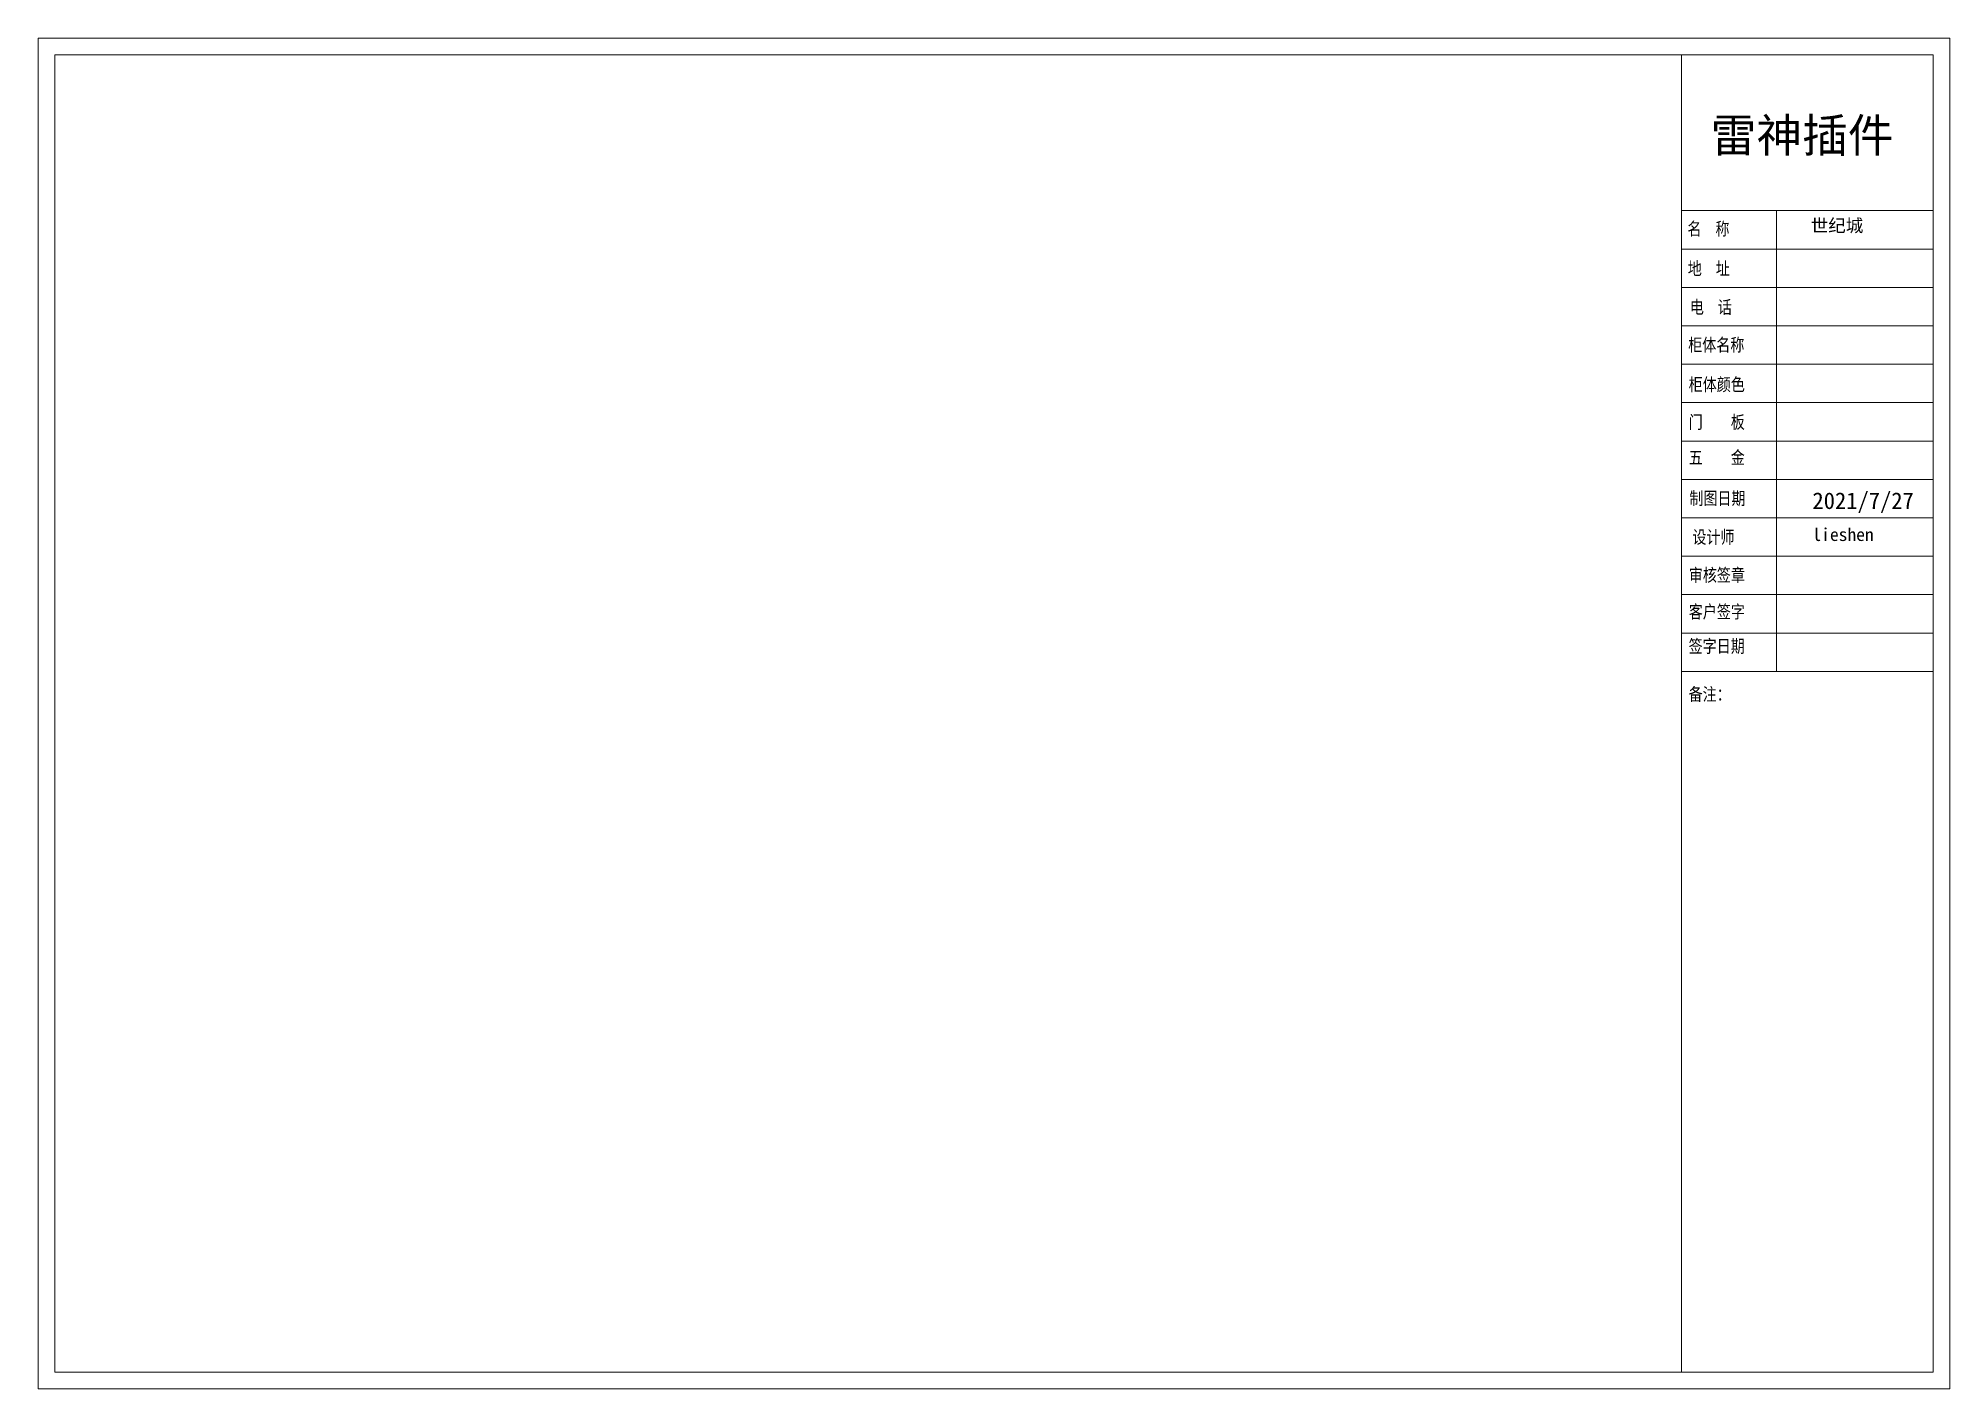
# Model space of a CAD drawing. Header units: millimetres. Extents: x 0 to 297, y 0 to 210.
import ezdxf

# ---------------------------------------------------------------- set-up
doc = ezdxf.new("R2010")
doc.units = ezdxf.units.MM
doc.styles.get("Standard").update_dxf_attribs({"font": 'txt.shx', "bigfont": 'gbcbig.shx'})
doc.styles.add('标注文字', font='simhei.ttf')
doc.styles.add('黑体', font='simhei.ttf', dxfattribs={"width": 0.8})

msp = doc.modelspace()

# ---------------------------------------------------------------- linework, layer by layer
at = {"color": 4, "lineweight": 5}
for p, q in [((0, 210.02), (0, 0)), ((0, 210.02), (297.35, 210.02)), ((297.35, 210.02), (297.35, 0)), ((297.35, 0), (0, 0))]:
    msp.add_line(p, q, dxfattribs=at)
at = {"color": 0, "lineweight": 5}
for p, q in [((2.58, 2.58), (2.58, 207.44)), ((255.61, 207.44), (294.78, 207.44)), ((294.78, 2.58), (294.78, 207.44)), ((294.78, 2.58), (294.78, 205.24)), ((255.61, 183.21), (294.78, 183.21)), ((270.42, 183.21), (270.42, 111.55)), ((255.61, 177.23), (294.78, 177.23)), ((255.61, 171.26), (294.78, 171.26)), ((255.61, 165.29), (294.78, 165.29)), ((255.61, 159.32), (294.78, 159.32)), ((255.61, 153.35), (294.78, 153.35)), ((255.61, 147.38), (294.78, 147.38)), ((255.61, 141.41), (294.78, 141.41)), ((255.61, 135.44), (294.78, 135.44)), ((255.61, 129.46), (294.78, 129.46)), ((255.61, 123.49), (294.78, 123.49)), ((255.61, 117.52), (294.78, 117.52)), ((255.61, 111.55), (294.78, 111.55)), ((255.61, 2.58), (294.78, 2.58))]:
    msp.add_line(p, q, dxfattribs=at)
at = {"lineweight": 5}
msp.add_lwpolyline([(2.58, 207.44), (255.61, 207.44), (255.61, 2.58), (2.58, 2.58)], close=True, dxfattribs=at)

# ---------------------------------------------------------------- texts
at = {"lineweight": 5, "insert": (260.16, 197.52), "char_height": 5.2168, "width": 31.2462, "attachment_point": 1}
msp.add_mtext('{\\fSimHei|b0|i0|c134|p49;雷神插件}', dxfattribs=at)
at = {"linetype": 'ByBlock', "lineweight": 5, "char_height": 2, "style": '黑体'}
for s, insert, width, attachment_point in [('{\\fSimSun|b0|i0|c134|p2;名  称    }', (256.54, 180.27), 13.888, 4), ('{\\fSimSun|b0|i0|c134|p2;地  址}', (256.6, 174.14), 7.8193, 4), ('{\\fSimSun|b0|i0|c134|p2;电  话}', (256.92, 168.1), 8.3145, 4), ('{\\fSimSun|b0|i0|c134|p2;柜体名称}', (256.67, 162.22), 10.5259, 4), ('{\\fSimSun|b0|i0|c134|p2;柜体颜色}', (256.75, 156.06), 11.2806, 4), ('{\\fSimSun|b0|i0|c134|p2;门    板}', (256.75, 150.22), 11.3071, 4), ('{\\fSimSun|b0|i0|c134|p2;五    金}', (256.75, 144.75), 10.5874, 4), ('{\\fSimSun|b0|i0|c134|p2;制图日期}', (256.85, 138.36), 10.3679, 4), ('{\\fSimSun|b0|i0|c134|p2;设计师}', (257.32, 132.33), 9.3265, 4), ('{\\fSimSun|b0|i0|c134|p2;审核签章}', (256.76, 126.43), 11.5879, 4), ('{\\fSimSun|b0|i0|c134|p2;客户签字\\P  }', (256.76, 121.84), 10.5966, 1), ('{\\fSimSun|b0|i0|c134|p2;签字日期\\P  }', (256.73, 116.48), 10.7334, 1), ('{\\fSimSun|b0|i0|c134|p2;备注：  }', (256.73, 109.01), 9.3189, 1)]:
    msp.add_mtext(s, dxfattribs=dict(at, insert=insert, width=width, attachment_point=attachment_point))
at = {"lineweight": 5, "attachment_point": 1, "style": '标注文字'}
for s, insert, char_height, width in [('世纪城', (275.72, 181.89), 2, 18.7015), ('{\\fSimSun|b0|i0|c0|p2;2021/7/27}', (275.99, 139.39), 2.5762, 17.5062), ('{\\fSimSun|b0|i0|c134|p2;lieshen}', (275.99, 133.84), 2, 11.6855)]:
    msp.add_mtext(s, dxfattribs=dict(at, insert=insert, char_height=char_height, width=width))

doc.saveas('drawing.dxf')
